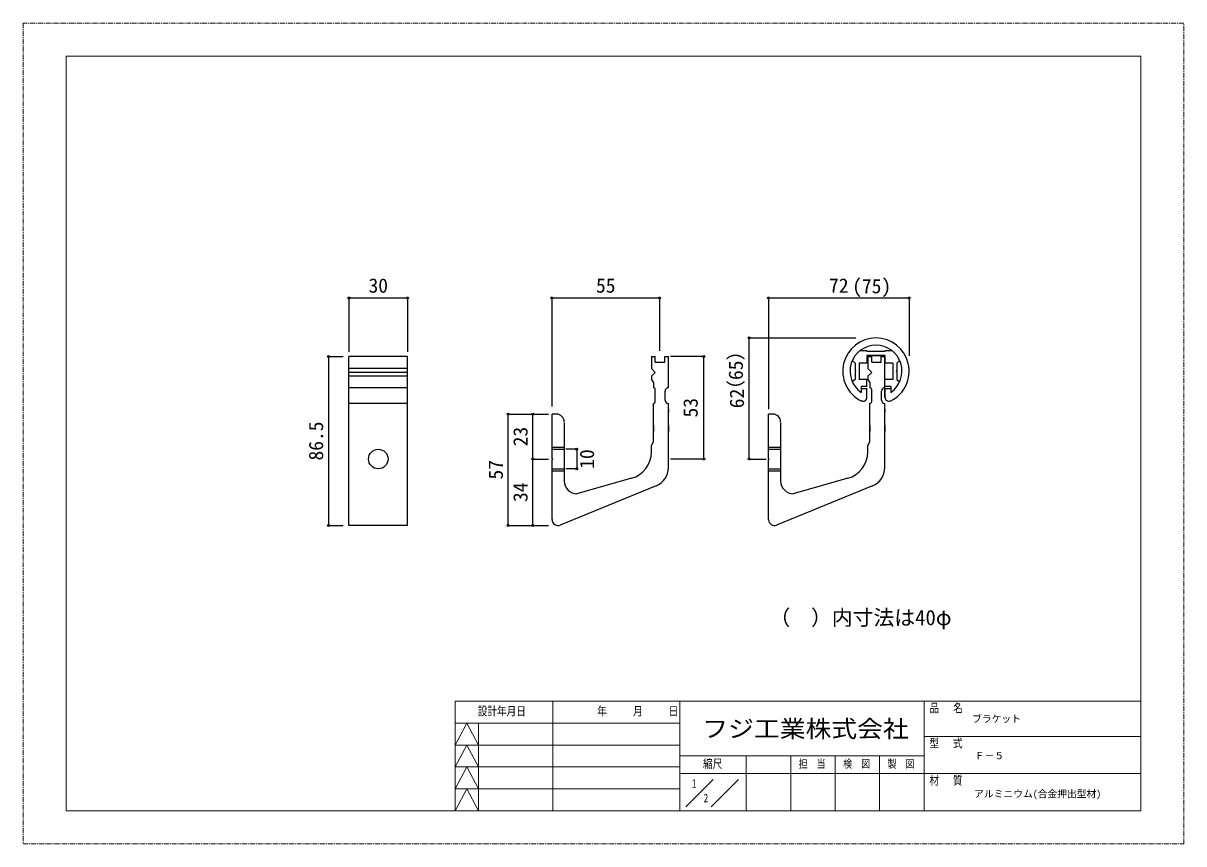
# Model space of a CAD drawing. Units: millimetres, scale not verified. Extents: x -297 to 297, y -210 to 210.
import ezdxf
from ezdxf.enums import TextEntityAlignment as Align

# ---------------------------------------------------------------- set-up
doc = ezdxf.new("R2010")
doc.units = ezdxf.units.MM
doc.header["$LTSCALE"] = 2
doc.header["$PDMODE"] = 32
doc.header["$PDSIZE"] = 1
doc.linetypes.add('USER4', pattern=[2, 1.25, -0.25, 0.25, -0.25])
doc.layers.add('0-0_0', color=7, linetype='Continuous')
doc.layers.add('7-0', color=7, linetype='USER4', lineweight=18)
doc.layers.add('7-1', color=7, linetype='Continuous', lineweight=18)
doc.styles.add('ＭＳ ゴシック', font='')
doc.styles.get('ＭＳ ゴシック').set_extended_font_data('MS Gothic')

msp = doc.modelspace()

# ---------------------------------------------------------------- linework, layer by layer
at = {"layer": '0-0_0', "color": 4}
for p, q in [((-130.279, 69.36), (-100.279, 69.36)), ((-130.279, 69.36), (-130.279, 41.748)), ((-100.279, 69.36), (-100.279, 41.748)), ((-26.395, 69.36), (28.691, 69.36)), ((-26.395, 69.36), (-26.395, 13.847)), ((28.691, 69.36), (28.691, 42.376)), ((84.436, 69.36), (156.436, 69.36)), ((84.436, 69.36), (84.436, 12.397)), ((156.436, 69.36), (156.436, 39.729)), ((74.58, -13.06), (74.58, 48.94)), ((74.58, 48.94), (129.063, 48.94)), ((-140.816, 39.44), (-140.816, -47.06)), ((-140.816, 39.44), (-133.178, 39.44)), ((48.404, 39.44), (34.217, 39.44)), ((51.389, 39.44), (34.217, 39.44)), ((51.389, -13.06), (51.389, 39.44)), ((-48.82, -47.06), (-48.82, 9.94)), ((-48.82, 9.94), (-36.165, 9.94)), ((-36.165, -13.06), (-36.165, 9.94)), ((-36.165, 9.94), (-28.237, 9.94)), ((-13.745, -8.06), (-19.332, -8.06)), ((-13.745, -8.06), (-13.745, -18.06)), ((-36.165, -47.06), (-36.165, -13.06)), ((-36.165, -13.06), (-28.237, -13.06)), ((51.389, -13.06), (34.217, -13.06)), ((74.58, -13.06), (83.286, -13.06)), ((-13.745, -18.06), (-19.332, -18.06)), ((-140.816, -47.06), (-133.178, -47.06)), ((-48.82, -47.06), (-36.165, -47.06)), ((-36.165, -47.06), (-28.237, -47.06))]:
    msp.add_line(p, q, dxfattribs=at)
at = {"layer": '0-0_0'}
for p, q in [((134.836, 42.34), (131.159, 42.34)), ((134.836, 42.34), (134.836, 41.94)), ((144.036, 41.94), (134.836, 41.94)), ((147.712, 42.34), (144.036, 42.34)), ((144.036, 42.34), (144.036, 41.94)), ((-130.279, -47.06), (-130.279, 39.44)), ((-100.279, 39.44), (-130.279, 39.44)), ((-100.279, -47.06), (-100.279, 39.44)), ((24.491, 39.44), (26.491, 39.44)), ((24.491, 39.44), (24.491, 33.29)), ((26.491, 36.44), (26.491, 39.44)), ((26.491, 36.44), (31.327, 36.44)), ((31.327, 39.44), (33.191, 39.44)), ((31.327, 36.44), (31.327, 39.44)), ((33.191, 23.44), (33.191, 39.44)), ((127.336, 37.44), (128.836, 35.94)), ((128.836, 35.94), (128.836, 32.09)), ((130.836, 35.94), (130.836, 27.64)), ((134.836, 35.94), (130.836, 35.94)), ((143.355, 39.94), (134.855, 39.94)), ((135.186, 39.94), (143.686, 39.94)), ((135.236, 39.44), (137.236, 39.44)), ((135.236, 39.44), (135.236, 33.29)), ((137.236, 36.44), (137.236, 39.44)), ((137.236, 36.44), (142.071, 36.44)), ((142.071, 39.44), (143.936, 39.44)), ((142.071, 36.44), (142.071, 39.44)), ((143.936, 23.44), (143.936, 39.44)), ((144.036, 39.94), (144.036, 35.94)), ((148.036, 35.94), (144.036, 35.94)), ((151.536, 37.44), (150.036, 35.94)), ((150.036, 35.94), (150.036, 32.09)), ((-100.279, 33.29), (-130.279, 33.29)), ((-100.279, 31.29), (-130.279, 31.29)), ((26.491, 31.29), (24.491, 33.29)), ((128.836, 32.09), (129.136, 31.94)), ((129.136, 31.94), (128.836, 31.79)), ((128.836, 31.79), (128.836, 27.64)), ((137.236, 31.29), (135.236, 33.29)), ((150.036, 32.09), (149.736, 31.94)), ((150.036, 31.79), (149.736, 31.94)), ((150.036, 31.79), (150.036, 27.64)), ((-100.279, 29.29), (-130.279, 29.29)), ((25.491, 26.21), (24.491, 27.94)), ((25.491, 26.21), (25.491, 23.428)), ((128.836, 27.64), (127.336, 26.44)), ((134.836, 27.64), (130.836, 27.64)), ((131.836, 24.14), (131.836, 21.036)), ((134.836, 24.14), (131.836, 24.14)), ((134.836, 24.14), (134.836, 27.64)), ((136.236, 26.21), (135.236, 27.94)), ((136.236, 26.21), (136.236, 23.428)), ((144.036, 24.14), (144.036, 27.64)), ((147.036, 24.14), (144.036, 24.14)), ((147.036, 24.14), (147.036, 21.036)), ((150.036, 27.64), (151.536, 26.44)), ((-100.279, 23.428), (-130.279, 23.428)), ((26.491, 16.44), (26.491, 22.428)), ((31.491, 17.14), (31.491, 21.74)), ((134.858, 22.94), (131.836, 22.94)), ((134.836, 18.386), (134.836, 22.94)), ((137.236, 16.44), (137.236, 22.428)), ((142.236, 17.14), (142.236, 21.74)), ((144.036, 18.574), (144.036, 22.94)), ((144.036, 22.94), (144.036, 18.574)), ((147.036, 22.94), (144.036, 22.94)), ((144.036, 22.94), (144.036, 18.574)), ((-100.279, 15.44), (-130.279, 15.44)), ((33.191, -17.454), (33.191, 15.44)), ((33.191, 12.479), (33.191, 10.86)), ((132.037, 16.656), (131.836, 16.734)), ((136.236, -4.328), (136.236, 15.44)), ((143.936, -17.454), (143.936, 15.44)), ((143.936, 12.479), (143.936, 10.86)), ((146.834, 16.656), (147.036, 16.734)), ((-26.309, -12.76), (-26.309, 9.94)), ((-24.109, 9.94), (-26.309, 9.94)), ((84.436, -12.76), (84.436, 9.94)), ((86.636, 9.94), (84.436, 9.94)), ((-20.109, 5.681), (-20.109, -7.731)), ((25.491, 4.09), (25.491, 0.947)), ((33.191, 4.09), (33.191, 0.947)), ((90.636, 5.681), (90.636, -7.731)), ((136.236, 4.09), (136.236, 0.947)), ((143.936, 4.09), (143.936, 0.947)), ((-26.309, -7.06), (-20.109, -7.06)), ((-26.309, -8.06), (-20.109, -8.06)), ((-20.109, -7.059), (-20.109, -24.31)), ((24.491, -9.457), (24.491, -6.06)), ((84.436, -7.06), (90.636, -7.06)), ((84.436, -8.06), (90.636, -8.06)), ((90.636, -7.059), (90.636, -24.31)), ((-26.009, -13.06), (-26.309, -12.76)), ((-26.009, -13.06), (-26.309, -13.36)), ((-26.309, -44.06), (-26.309, -13.36)), ((-20.109, -13.773), (-20.109, -13.923)), ((84.736, -13.06), (84.436, -12.76)), ((84.736, -13.06), (84.436, -13.36)), ((84.436, -44.06), (84.436, -13.36)), ((90.636, -13.773), (90.636, -13.923)), ((-26.309, -18.06), (-20.109, -18.06)), ((-26.309, -19.06), (-20.109, -19.06)), ((14.296, -22.93), (-13.609, -30.81)), ((84.436, -18.06), (90.636, -18.06)), ((84.436, -19.06), (90.636, -19.06)), ((125.04, -22.93), (97.136, -30.81)), ((26.981, -26.708), (-22.172, -46.836)), ((137.725, -26.708), (88.572, -46.836)), ((-100.279, -47.06), (-130.279, -47.06))]:
    msp.add_line(p, q, dxfattribs=at)
for points in [[(144.036, 39.94), (134.836, 39.94), (134.836, 35.94)], [(148.036, 35.94), (148.036, 27.64), (144.036, 27.64)], [(26.491, 31.29), (24.491, 29.29), (24.491, 27.94)], [(137.236, 31.29), (135.236, 29.29), (135.236, 27.94)], [(24.491, -6.06), (25.491, -4.328), (25.491, 15.44)], [(135.236, -9.457), (135.236, -6.06), (136.236, -4.328)]]:
    msp.add_lwpolyline(points, dxfattribs=at)
msp.add_circle((-115.279, -13.06), 5, dxfattribs=at)
msp.add_circle((-115.279, -13.06), 5, dxfattribs=at)
for centre, radius, start, end in [((139.436, 31.94), 17, 296.55514, 243.44486), ((139.436, 31.94), 13.291, 304.87587, 235.12413), ((25.491, 22.428), 1, 0, 90), ((33.191, 21.74), 1.7, 90, 180), ((132.781, 18.581), 2.064, 248.87279, 354.58581), ((136.236, 22.428), 1, 0, 90), ((143.936, 21.74), 1.7, 90, 180), ((146.093, 18.574), 2.057, 180, 291.12721), ((25.491, 16.44), 1, 270, 0), ((33.191, 17.14), 1.7, 180, 270), ((136.236, 16.44), 1, 270, 0), ((143.936, 17.14), 1.7, 180, 270), ((-24.109, 5.94), 4, 0, 90), ((86.636, 5.94), 4, 0, 90), ((10.491, -9.457), 14, 285.769, 0), ((121.236, -9.457), 14, 285.769, 0), ((23.191, -17.454), 10, 292.269, 0), ((133.936, -17.454), 10, 292.269, 0), ((-13.609, -24.31), 6.5, 180, 270), ((97.136, -24.31), 6.5, 180, 270), ((-23.309, -44.06), 3, 180, 292.269), ((87.436, -44.06), 3, 180, 292.269)]:
    msp.add_arc(centre, radius, start, end, dxfattribs=at)
at = {"layer": '0-0_0', "color": 4}
for p in [(-130.279, 69.36), (-100.279, 69.36), (-26.395, 69.36), (28.691, 69.36), (84.436, 69.36), (156.436, 69.36), (74.58, 48.94), (-140.816, 39.44), (51.389, 39.44), (-48.82, 9.94), (-36.165, 9.94), (-13.745, -8.06), (-36.165, -13.06), (-13.745, -18.06), (51.389, -13.06), (74.58, -13.06), (-140.816, -47.06), (-48.82, -47.06), (-36.165, -47.06)]:
    msp.add_point(p, dxfattribs=at)
at = {"layer": '7-0', "color": 8}
msp.add_lwpolyline([(-297.019, -210), (296.981, -210), (296.981, 210), (-297.019, 210)], close=True, dxfattribs=at)
at = {"layer": '7-1'}
for p, q in [((-75.941, -137.05), (275.059, -137.05)), ((-75.941, -137.05), (-75.941, -193.05)), ((-25.941, -137.05), (-25.941, -193.05)), ((39.059, -137.05), (39.059, -193.05)), ((164.059, -137.05), (164.059, -193.05)), ((-75.941, -148.25), (39.059, -148.25)), ((-63.941, -148.25), (-63.941, -193.05)), ((-75.941, -159.45), (39.059, -159.45)), ((164.059, -155.05), (275.059, -155.05)), ((39.059, -165.05), (164.059, -165.05)), ((73.059, -165.05), (73.059, -193.05)), ((95.809, -193.05), (95.809, -165.05)), ((118.559, -165.05), (118.559, -193.05)), ((141.309, -193.05), (141.309, -165.05)), ((-75.941, -170.65), (39.059, -170.65)), ((275.059, -174.05), (39.059, -174.05)), ((42.059, -191.05), (56.059, -177.05)), ((55.059, -191.05), (69.059, -177.05)), ((-75.941, -181.85), (39.059, -181.85))]:
    msp.add_line(p, q, dxfattribs=at)
msp.add_lwpolyline([(-275.098, -193.05), (275.059, -193.05), (275.059, 193.05), (-275.098, 193.05)], close=True, dxfattribs=at)
for points in [[(-75.941, -159.45), (-69.941, -148.25), (-63.941, -159.45)], [(-63.941, -170.65), (-69.941, -159.45), (-75.941, -170.65)], [(-75.941, -181.85), (-69.941, -170.65), (-63.941, -181.85)], [(-63.941, -193.05), (-69.941, -181.85), (-75.941, -193.05)]]:
    msp.add_lwpolyline(points, dxfattribs=at)

# ---------------------------------------------------------------- texts
at = {"layer": '0-0_0', "style": 'ＭＳ ゴシック'}
for s, p in [('30', (-120.279, 69.86)), ('55', (-3.852, 69.86)), ('72', (115.436, 69.86)), ('(75)', (127.267, 69.578))]:
    msp.add_text(s, height=7.331, dxfattribs=at).set_placement(p, align=Align.BOTTOM_LEFT)
for s, p in [('（65）', (73.527, 17.376)), ('62', (74.08, 12.94)), ('53', (50.389, 8.19)), ('86.5', (-141.316, -13.81)), ('23', (-36.665, -6.56)), ('10', (-2.635, -18.06)), ('57', (-49.32, -23.56)), ('34', (-36.665, -35.06))]:
    msp.add_text(s, height=7.331, rotation=90, dxfattribs=at).set_placement(p, align=Align.BOTTOM_LEFT)
at = {"layer": '0-0_0', "style": 'ＭＳ ゴシック', "width": 0.8}
for s, p in [('1', (45.178, -182.645)), ('2', (51.204, -190.114))]:
    msp.add_text(s, height=4.399, dxfattribs=at).set_placement(p, align=Align.BOTTOM_LEFT)
at = {"layer": '7-0', "style": 'ＭＳ ゴシック'}
msp.add_text('（\u3000）内寸法は40φ', height=7.806, dxfattribs=at).set_placement((84.925, -100.455), align=Align.BOTTOM_LEFT)
at = {"layer": '7-0', "color": 3, "style": 'ＭＳ ゴシック', "width": 1.1}
msp.add_text('フジ工業株式会社', height=8.798, dxfattribs=at).set_placement((50.588, -158.159), align=Align.BOTTOM_LEFT)
at = {"layer": '7-1', "style": 'ＭＳ ゴシック', "width": 0.8}
for s, height, p in [('設計年月日', 4.399, (-64.381, -145.65)), ('年', 4.399, (-3.181, -145.65)), ('月', 4.399, (15.139, -145.65)), ('日', 4.399, (33.319, -145.65)), ('品', 4.399, (166.819, -144.05)), ('名', 4.399, (178.979, -144.05)), ('型', 4.399, (166.819, -162.05)), ('式', 4.399, (178.819, -162.05)), ('縮尺', 4.399, (50.939, -172.55)), ('担\u3000当', 4.106, (99.867, -172.35)), ('検\u3000図', 4.106, (122.617, -172.35)), ('製\u3000図', 4.106, (145.367, -172.35)), ('材', 4.399, (166.819, -181.05)), ('質', 4.399, (178.819, -181.05))]:
    msp.add_text(s, height=height, dxfattribs=at).set_placement(p, align=Align.BOTTOM_LEFT)
at = {"layer": '7-1', "color": 4, "style": 'ＭＳ ゴシック'}
for s, p in [('ブラケット', (188.639, -148.95)), ('Ｆ－５', (190.036, -167.807)), ('アルミニウム(合金押出型材)', (189.687, -187.363))]:
    msp.add_text(s, height=3.666, dxfattribs=at).set_placement(p, align=Align.BOTTOM_LEFT)

doc.saveas('drawing.dxf')
